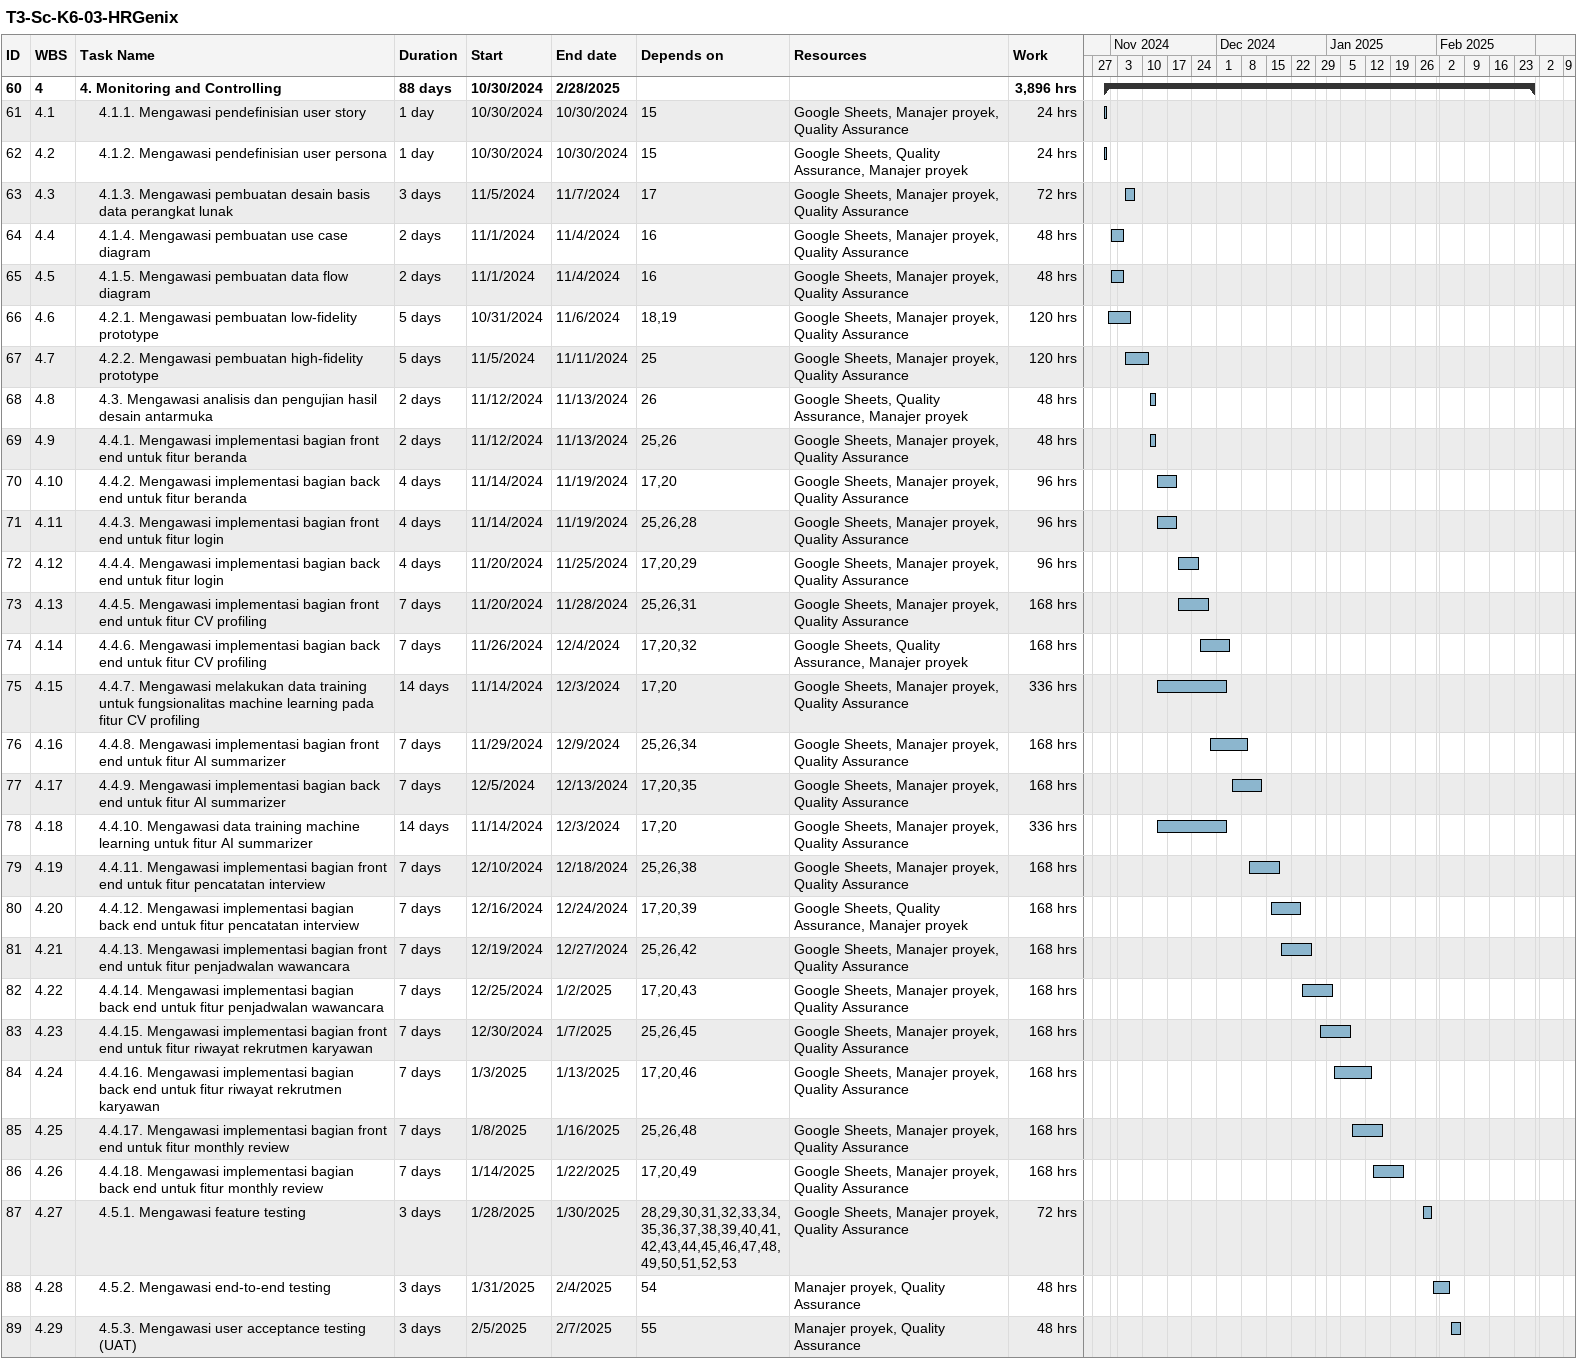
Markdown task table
T3-Sc-K6-03-HRGenix

| ID | WBS | Task | Duration | Start | Finish | Predecessors | Resources | Work (h) |
|---|---|---|---|---|---|---|---|---|
| 60 | 4 | **4. Monitoring and Controlling** | 88d | 2024-10-30 | 2025-02-28 |  |  | 3896 |
| 61 | 4.1 | 4.1.1. Mengawasi pendefinisian user story | 1d | 2024-10-30 | 2024-10-30 | 15 | Google Sheets, Manajer proyek, Quality Assurance | 24 |
| 62 | 4.2 | 4.1.2. Mengawasi pendefinisian user persona | 1d | 2024-10-30 | 2024-10-30 | 15 | Google Sheets, Quality Assurance, Manajer proyek | 24 |
| 63 | 4.3 | 4.1.3. Mengawasi pembuatan desain basis data perangkat lunak | 3d | 2024-11-05 | 2024-11-07 | 17 | Google Sheets, Manajer proyek, Quality Assurance | 72 |
| 64 | 4.4 | 4.1.4. Mengawasi pembuatan use case diagram | 2d | 2024-11-01 | 2024-11-04 | 16 | Google Sheets, Manajer proyek, Quality Assurance | 48 |
| 65 | 4.5 | 4.1.5. Mengawasi pembuatan data flow diagram | 2d | 2024-11-01 | 2024-11-04 | 16 | Google Sheets, Manajer proyek, Quality Assurance | 48 |
| 66 | 4.6 | 4.2.1. Mengawasi pembuatan low-fidelity prototype | 5d | 2024-10-31 | 2024-11-06 | 18, 19 | Google Sheets, Manajer proyek, Quality Assurance | 120 |
| 67 | 4.7 | 4.2.2. Mengawasi pembuatan high-fidelity prototype | 5d | 2024-11-05 | 2024-11-11 | 25 | Google Sheets, Manajer proyek, Quality Assurance | 120 |
| 68 | 4.8 | 4.3. Mengawasi analisis dan pengujian hasil desain antarmuka | 2d | 2024-11-12 | 2024-11-13 | 26 | Google Sheets, Quality Assurance, Manajer proyek | 48 |
| 69 | 4.9 | 4.4.1. Mengawasi implementasi bagian front end untuk fitur beranda | 2d | 2024-11-12 | 2024-11-13 | 25, 26 | Google Sheets, Manajer proyek, Quality Assurance | 48 |
| 70 | 4.10 | 4.4.2. Mengawasi implementasi bagian back end untuk fitur beranda | 4d | 2024-11-14 | 2024-11-19 | 17, 20 | Google Sheets, Manajer proyek, Quality Assurance | 96 |
| 71 | 4.11 | 4.4.3. Mengawasi implementasi bagian front end untuk fitur login | 4d | 2024-11-14 | 2024-11-19 | 25, 26, 28 | Google Sheets, Manajer proyek, Quality Assurance | 96 |
| 72 | 4.12 | 4.4.4. Mengawasi implementasi bagian back end untuk fitur login | 4d | 2024-11-20 | 2024-11-25 | 17, 20, 29 | Google Sheets, Manajer proyek, Quality Assurance | 96 |
| 73 | 4.13 | 4.4.5. Mengawasi implementasi bagian front end untuk fitur CV profiling | 7d | 2024-11-20 | 2024-11-28 | 25, 26, 31 | Google Sheets, Manajer proyek, Quality Assurance | 168 |
| 74 | 4.14 | 4.4.6. Mengawasi implementasi bagian back end untuk fitur CV profiling | 7d | 2024-11-26 | 2024-12-04 | 17, 20, 32 | Google Sheets, Quality Assurance, Manajer proyek | 168 |
| 75 | 4.15 | 4.4.7. Mengawasi melakukan data training untuk fungsionalitas machine learning pada fitur CV profiling | 14d | 2024-11-14 | 2024-12-03 | 17, 20 | Google Sheets, Manajer proyek, Quality Assurance | 336 |
| 76 | 4.16 | 4.4.8. Mengawasi implementasi bagian front end untuk fitur AI summarizer | 7d | 2024-11-29 | 2024-12-09 | 25, 26, 34 | Google Sheets, Manajer proyek, Quality Assurance | 168 |
| 77 | 4.17 | 4.4.9. Mengawasi implementasi bagian back end untuk fitur AI summarizer | 7d | 2024-12-05 | 2024-12-13 | 17, 20, 35 | Google Sheets, Manajer proyek, Quality Assurance | 168 |
| 78 | 4.18 | 4.4.10. Mengawasi data training machine learning untuk fitur AI summarizer | 14d | 2024-11-14 | 2024-12-03 | 17, 20 | Google Sheets, Manajer proyek, Quality Assurance | 336 |
| 79 | 4.19 | 4.4.11. Mengawasi implementasi bagian front end untuk fitur pencatatan interview | 7d | 2024-12-10 | 2024-12-18 | 25, 26, 38 | Google Sheets, Manajer proyek, Quality Assurance | 168 |
| 80 | 4.20 | 4.4.12. Mengawasi implementasi bagian back end untuk fitur pencatatan interview | 7d | 2024-12-16 | 2024-12-24 | 17, 20, 39 | Google Sheets, Quality Assurance, Manajer proyek | 168 |
| 81 | 4.21 | 4.4.13. Mengawasi implementasi bagian front end untuk fitur penjadwalan wawancara | 7d | 2024-12-19 | 2024-12-27 | 25, 26, 42 | Google Sheets, Manajer proyek, Quality Assurance | 168 |
| 82 | 4.22 | 4.4.14. Mengawasi implementasi bagian back end untuk fitur penjadwalan wawancara | 7d | 2024-12-25 | 2025-01-02 | 17, 20, 43 | Google Sheets, Manajer proyek, Quality Assurance | 168 |
| 83 | 4.23 | 4.4.15. Mengawasi implementasi bagian front end untuk fitur riwayat rekrutmen karyawan | 7d | 2024-12-30 | 2025-01-07 | 25, 26, 45 | Google Sheets, Manajer proyek, Quality Assurance | 168 |
| 84 | 4.24 | 4.4.16. Mengawasi implementasi bagian back end untuk fitur riwayat rekrutmen karyawan | 7d | 2025-01-03 | 2025-01-13 | 17, 20, 46 | Google Sheets, Manajer proyek, Quality Assurance | 168 |
| 85 | 4.25 | 4.4.17. Mengawasi implementasi bagian front end untuk fitur monthly review | 7d | 2025-01-08 | 2025-01-16 | 25, 26, 48 | Google Sheets, Manajer proyek, Quality Assurance | 168 |
| 86 | 4.26 | 4.4.18. Mengawasi implementasi bagian back end untuk fitur monthly review | 7d | 2025-01-14 | 2025-01-22 | 17, 20, 49 | Google Sheets, Manajer proyek, Quality Assurance | 168 |
| 87 | 4.27 | 4.5.1. Mengawasi feature testing | 3d | 2025-01-28 | 2025-01-30 | 28, 29, 30, 31, 32, 33, 34, 35, 36, 37, 38, 39, 40, 41, 42, 43, 44, 45, 46, 47, 48, 49, 50, 51, 52, 53 | Google Sheets, Manajer proyek, Quality Assurance | 72 |
| 88 | 4.28 | 4.5.2. Mengawasi end-to-end testing | 3d | 2025-01-31 | 2025-02-04 | 54 | Manajer proyek, Quality Assurance | 48 |
| 89 | 4.29 | 4.5.3. Mengawasi user acceptance testing (UAT) | 3d | 2025-02-05 | 2025-02-07 | 55 | Manajer proyek, Quality Assurance | 48 |
